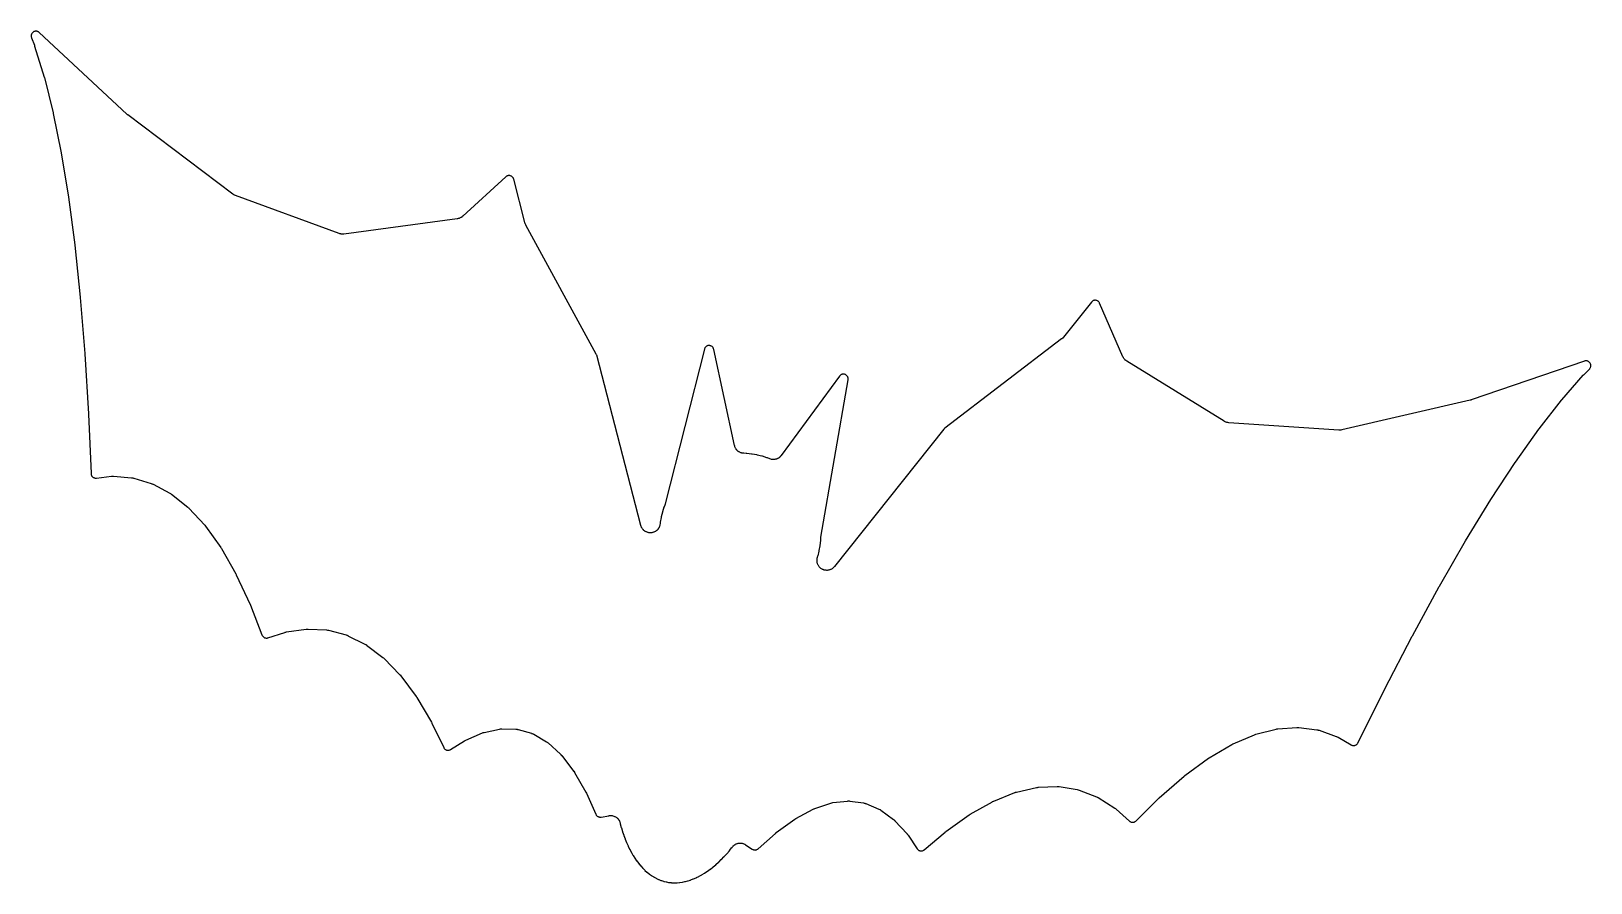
# Model space of a CAD drawing. Header units: millimetres. Extents: x 5 to 295, y 5 to 125.
# Drawn here: x 230.3 to 288.2, y 91.1 to 122.7 of the extents above; entities that cross this region are included whole.
import ezdxf

# ---------------------------------------------------------------- set-up
doc = ezdxf.new("R2010")
doc.units = ezdxf.units.MM

msp = doc.modelspace()

# ---------------------------------------------------------------- linework, layer by layer
at = {"layer": 'Schnitt'}
msp.add_lwpolyline([(230.464, 122.713), (230.446, 122.711), (230.429, 122.708), (230.412, 122.703), (230.395, 122.696), (230.379, 122.687), (230.364, 122.677), (230.351, 122.666), (230.338, 122.653), (230.327, 122.639), (230.317, 122.624), (230.309, 122.608), (230.302, 122.591), (230.297, 122.574), (230.294, 122.556), (230.293, 122.539), (230.293, 122.521), (230.295, 122.503), (230.299, 122.485), (230.305, 122.468), (230.413, 122.19), (230.414, 122.187), (230.421, 122.166), (230.422, 122.163), (230.778, 121.012), (230.779, 121.01), (230.783, 120.993), (230.784, 120.99), (231.11, 119.682), (231.111, 119.68), (231.114, 119.666), (231.114, 119.664), (231.41, 118.2), (231.41, 118.199), (231.412, 118.187), (231.412, 118.185), (231.676, 116.566), (231.677, 116.565), (231.678, 116.555), (231.678, 116.554), (231.911, 114.78), (231.911, 114.778), (231.912, 114.77), (231.912, 114.769), (232.112, 112.841), (232.112, 112.84), (232.113, 112.832), (232.113, 112.831), (232.281, 110.75), (232.282, 110.742), (232.418, 108.506), (232.418, 108.499), (232.514, 106.299), (232.516, 106.282), (232.519, 106.265), (232.524, 106.248), (232.53, 106.232), (232.538, 106.216), (232.548, 106.202), (232.558, 106.188), (232.571, 106.176), (232.584, 106.164), (232.598, 106.154), (232.613, 106.146), (232.629, 106.139), (232.646, 106.133), (232.663, 106.129), (232.68, 106.127), (232.697, 106.127), (232.714, 106.128), (233.271, 106.192), (233.275, 106.192), (233.304, 106.194), (233.313, 106.194), (233.342, 106.193), (233.346, 106.193), (234.022, 106.138), (234.027, 106.137), (234.057, 106.133), (234.066, 106.131), (234.096, 106.124), (234.1, 106.123), (234.746, 105.931), (234.751, 105.929), (234.778, 105.919), (234.787, 105.916), (234.813, 105.904), (234.817, 105.902), (235.441, 105.569), (235.445, 105.567), (235.468, 105.553), (235.474, 105.549), (235.496, 105.533), (235.499, 105.531), (236.105, 105.051), (236.108, 105.049), (236.125, 105.034), (236.13, 105.029), (236.146, 105.014), (236.148, 105.011), (236.735, 104.379), (236.738, 104.375), (236.763, 104.344), (236.767, 104.339), (237.331, 103.552), (237.334, 103.548), (237.351, 103.521), (237.354, 103.517), (237.894, 102.572), (237.896, 102.569), (237.908, 102.546), (237.909, 102.542), (238.423, 101.44), (238.424, 101.437), (238.433, 101.417), (238.434, 101.415), (238.862, 100.304), (238.869, 100.287), (238.878, 100.271), (238.889, 100.257), (238.901, 100.243), (238.914, 100.231), (238.929, 100.22), (238.944, 100.21), (238.96, 100.202), (238.978, 100.196), (238.995, 100.192), (239.013, 100.189), (239.031, 100.189), (239.05, 100.19), (239.068, 100.193), (239.085, 100.197), (239.715, 100.401), (239.719, 100.402), (239.743, 100.409), (239.75, 100.411), (239.775, 100.415), (239.779, 100.416), (240.501, 100.52), (240.505, 100.521), (240.533, 100.523), (240.542, 100.524), (240.57, 100.524), (240.575, 100.524), (241.256, 100.489), (241.261, 100.489), (241.291, 100.485), (241.3, 100.484), (241.33, 100.478), (241.334, 100.477), (241.984, 100.306), (241.989, 100.304), (242.017, 100.295), (242.026, 100.292), (242.053, 100.28), (242.057, 100.278), (242.684, 99.968), (242.688, 99.966), (242.711, 99.953), (242.718, 99.948), (242.741, 99.933), (242.744, 99.931), (243.353, 99.474), (243.356, 99.472), (243.374, 99.457), (243.379, 99.452), (243.395, 99.436), (243.398, 99.434), (243.987, 98.826), (243.991, 98.821), (244.018, 98.79), (244.022, 98.786), (244.589, 98.022), (244.592, 98.019), (244.611, 97.991), (244.613, 97.987), (245.157, 97.066), (245.159, 97.063), (245.172, 97.039), (245.174, 97.035), (245.61, 96.126), (245.619, 96.11), (245.629, 96.096), (245.64, 96.082), (245.653, 96.07), (245.667, 96.058), (245.682, 96.049), (245.698, 96.04), (245.714, 96.034), (245.731, 96.029), (245.749, 96.026), (245.767, 96.024), (245.784, 96.024), (245.802, 96.026), (245.82, 96.03), (245.837, 96.036), (245.853, 96.043), (245.868, 96.052), (246.381, 96.373), (246.384, 96.375), (246.403, 96.386), (246.409, 96.39), (246.429, 96.399), (246.432, 96.401), (247.047, 96.666), (247.051, 96.668), (247.077, 96.678), (247.086, 96.68), (247.113, 96.688), (247.118, 96.689), (247.68, 96.811), (247.685, 96.812), (247.719, 96.817), (247.73, 96.818), (247.764, 96.819), (247.769, 96.819), (248.286, 96.808), (248.29, 96.808), (248.315, 96.806), (248.323, 96.805), (248.346, 96.802), (248.353, 96.8), (248.378, 96.795), (248.381, 96.794), (248.868, 96.654), (248.871, 96.653), (248.894, 96.645), (248.901, 96.643), (248.922, 96.634), (248.929, 96.631), (248.95, 96.619), (248.953, 96.618), (249.423, 96.343), (249.427, 96.341), (249.453, 96.324), (249.461, 96.318), (249.485, 96.298), (249.489, 96.295), (249.948, 95.874), (249.95, 95.871), (249.968, 95.854), (249.973, 95.848), (249.989, 95.829), (249.992, 95.826), (250.436, 95.25), (250.44, 95.245), (250.463, 95.21), (250.466, 95.205), (250.891, 94.47), (250.893, 94.466), (250.908, 94.437), (250.91, 94.433), (251.26, 93.651), (251.268, 93.634), (251.278, 93.619), (251.29, 93.605), (251.302, 93.592), (251.316, 93.58), (251.332, 93.57), (251.348, 93.561), (251.365, 93.554), (251.382, 93.549), (251.4, 93.546), (251.418, 93.544), (251.437, 93.545), (251.455, 93.547), (251.747, 93.597), (251.752, 93.598), (251.781, 93.602), (251.79, 93.602), (251.817, 93.603), (251.826, 93.603), (251.852, 93.6), (251.861, 93.599), (251.888, 93.595), (251.897, 93.592), (251.923, 93.585), (251.931, 93.582), (251.956, 93.572), (251.964, 93.568), (251.988, 93.556), (251.996, 93.551), (252.019, 93.537), (252.026, 93.531), (252.047, 93.514), (252.054, 93.508), (252.073, 93.489), (252.079, 93.483), (252.096, 93.462), (252.102, 93.455), (252.117, 93.432), (252.121, 93.425), (252.134, 93.401), (252.138, 93.393), (252.148, 93.368), (252.151, 93.359), (252.16, 93.331), (252.161, 93.327), (252.167, 93.302), (252.167, 93.3), (252.168, 93.298), (252.169, 93.295), (252.207, 93.154), (252.208, 93.152), (252.209, 93.149), (252.209, 93.147), (252.251, 93.01), (252.252, 93.008), (252.252, 93.005), (252.253, 93.003), (252.298, 92.87), (252.298, 92.868), (252.299, 92.865), (252.3, 92.863), (252.347, 92.735), (252.348, 92.733), (252.349, 92.73), (252.35, 92.727), (252.4, 92.605), (252.401, 92.602), (252.402, 92.599), (252.403, 92.596), (252.455, 92.479), (252.457, 92.476), (252.458, 92.473), (252.459, 92.47), (252.514, 92.357), (252.515, 92.355), (252.517, 92.352), (252.518, 92.349), (252.575, 92.241), (252.576, 92.238), (252.578, 92.235), (252.58, 92.233), (252.639, 92.13), (252.64, 92.127), (252.642, 92.124), (252.644, 92.121), (252.705, 92.025), (252.707, 92.021), (252.709, 92.018), (252.711, 92.015), (252.774, 91.924), (252.776, 91.921), (252.779, 91.918), (252.781, 91.915), (252.846, 91.829), (252.848, 91.826), (252.851, 91.823), (252.853, 91.819), (252.919, 91.74), (252.922, 91.736), (252.925, 91.733), (252.928, 91.73), (252.996, 91.656), (252.999, 91.652), (253.002, 91.649), (253.005, 91.646), (253.074, 91.578), (253.078, 91.574), (253.081, 91.571), (253.084, 91.568), (253.155, 91.505), (253.159, 91.502), (253.162, 91.499), (253.166, 91.496), (253.238, 91.438), (253.242, 91.435), (253.246, 91.432), (253.25, 91.429), (253.322, 91.378), (253.327, 91.375), (253.331, 91.372), (253.335, 91.369), (253.409, 91.323), (253.414, 91.32), (253.418, 91.318), (253.423, 91.315), (253.498, 91.274), (253.503, 91.272), (253.508, 91.269), (253.513, 91.267), (253.588, 91.232), (253.593, 91.229), (253.598, 91.227), (253.604, 91.225), (253.68, 91.195), (253.685, 91.193), (253.691, 91.191), (253.696, 91.189), (253.774, 91.165), (253.779, 91.163), (253.785, 91.162), (253.79, 91.16), (253.869, 91.141), (253.874, 91.14), (253.88, 91.138), (253.886, 91.137), (253.965, 91.123), (253.971, 91.122), (253.977, 91.121), (253.983, 91.121), (254.063, 91.112), (254.069, 91.111), (254.075, 91.11), (254.081, 91.11), (254.162, 91.106), (254.168, 91.106), (254.174, 91.106), (254.179, 91.106), (254.263, 91.107), (254.268, 91.108), (254.274, 91.108), (254.279, 91.108), (254.364, 91.115), (254.369, 91.115), (254.375, 91.116), (254.38, 91.117), (254.466, 91.129), (254.471, 91.13), (254.476, 91.13), (254.482, 91.131), (254.569, 91.149), (254.574, 91.15), (254.579, 91.151), (254.584, 91.152), (254.672, 91.175), (254.677, 91.177), (254.682, 91.178), (254.686, 91.18), (254.776, 91.208), (254.781, 91.21), (254.785, 91.211), (254.789, 91.213), (254.88, 91.247), (254.885, 91.249), (254.889, 91.251), (254.893, 91.252), (254.985, 91.293), (254.989, 91.294), (254.993, 91.296), (254.997, 91.298), (255.09, 91.344), (255.093, 91.346), (255.097, 91.348), (255.101, 91.35), (255.194, 91.402), (255.198, 91.404), (255.201, 91.406), (255.205, 91.408), (255.299, 91.465), (255.302, 91.467), (255.305, 91.469), (255.308, 91.471), (255.403, 91.535), (255.406, 91.537), (255.409, 91.539), (255.412, 91.541), (255.508, 91.61), (255.51, 91.612), (255.513, 91.614), (255.516, 91.616), (255.611, 91.691), (255.614, 91.693), (255.616, 91.695), (255.619, 91.698), (255.714, 91.778), (255.717, 91.78), (255.719, 91.782), (255.721, 91.784), (255.817, 91.871), (255.819, 91.873), (255.821, 91.875), (255.823, 91.877), (255.918, 91.969), (255.92, 91.971), (255.922, 91.973), (255.924, 91.975), (256.019, 92.072), (256.021, 92.074), (256.023, 92.076), (256.025, 92.078), (256.119, 92.181), (256.121, 92.183), (256.122, 92.185), (256.124, 92.187), (256.218, 92.295), (256.219, 92.297), (256.221, 92.299), (256.223, 92.301), (256.315, 92.414), (256.317, 92.416), (256.318, 92.418), (256.32, 92.419), (256.335, 92.44), (256.338, 92.443), (256.357, 92.465), (256.364, 92.472), (256.383, 92.49), (256.39, 92.496), (256.411, 92.513), (256.419, 92.518), (256.441, 92.532), (256.449, 92.537), (256.473, 92.549), (256.482, 92.552), (256.507, 92.562), (256.516, 92.565), (256.542, 92.572), (256.55, 92.573), (256.577, 92.578), (256.586, 92.579), (256.613, 92.58), (256.622, 92.58), (256.649, 92.579), (256.658, 92.579), (256.685, 92.575), (256.693, 92.573), (256.72, 92.567), (256.728, 92.564), (256.754, 92.555), (256.762, 92.552), (256.786, 92.54), (256.794, 92.536), (256.819, 92.521), (256.823, 92.518), (257.07, 92.353), (257.085, 92.344), (257.102, 92.336), (257.119, 92.33), (257.137, 92.326), (257.155, 92.324), (257.173, 92.323), (257.192, 92.324), (257.21, 92.328), (257.227, 92.332), (257.244, 92.339), (257.261, 92.348), (257.276, 92.358), (257.29, 92.369), (257.928, 92.941), (257.932, 92.944), (257.957, 92.964), (257.961, 92.967), (258.647, 93.466), (258.652, 93.469), (258.688, 93.491), (258.693, 93.495), (259.333, 93.84), (259.337, 93.842), (259.359, 93.853), (259.366, 93.856), (259.39, 93.865), (259.393, 93.866), (259.984, 94.064), (259.988, 94.066), (260.018, 94.074), (260.028, 94.076), (260.059, 94.081), (260.063, 94.082), (260.604, 94.141), (260.608, 94.141), (260.632, 94.143), (260.639, 94.143), (260.662, 94.143), (260.669, 94.143), (260.693, 94.14), (260.697, 94.14), (261.198, 94.069), (261.202, 94.069), (261.227, 94.064), (261.234, 94.062), (261.256, 94.056), (261.264, 94.054), (261.287, 94.045), (261.291, 94.044), (261.768, 93.844), (261.773, 93.842), (261.803, 93.826), (261.813, 93.821), (261.841, 93.803), (261.846, 93.8), (262.31, 93.46), (262.314, 93.457), (262.336, 93.439), (262.342, 93.433), (262.362, 93.413), (262.365, 93.41), (262.819, 92.918), (262.821, 92.915), (262.835, 92.898), (262.84, 92.893), (262.853, 92.875), (262.855, 92.872), (263.192, 92.369), (263.203, 92.355), (263.215, 92.342), (263.228, 92.33), (263.242, 92.319), (263.258, 92.31), (263.274, 92.303), (263.291, 92.297), (263.308, 92.293), (263.326, 92.29), (263.343, 92.29), (263.361, 92.291), (263.379, 92.294), (263.396, 92.298), (263.413, 92.304), (263.429, 92.312), (263.444, 92.322), (263.458, 92.333), (264.227, 92.986), (264.23, 92.988), (264.251, 93.005), (264.254, 93.007), (265.126, 93.627), (265.13, 93.629), (265.158, 93.647), (265.162, 93.65), (265.991, 94.116), (265.996, 94.118), (266.033, 94.136), (266.039, 94.139), (266.825, 94.455), (266.828, 94.456), (266.85, 94.464), (266.856, 94.466), (266.878, 94.472), (266.882, 94.472), (267.624, 94.642), (267.628, 94.643), (267.655, 94.648), (267.663, 94.649), (267.69, 94.651), (267.694, 94.652), (268.393, 94.68), (268.398, 94.681), (268.427, 94.68), (268.436, 94.68), (268.466, 94.676), (268.47, 94.676), (269.134, 94.568), (269.139, 94.567), (269.168, 94.56), (269.177, 94.558), (269.206, 94.549), (269.21, 94.547), (269.847, 94.301), (269.851, 94.3), (269.877, 94.288), (269.885, 94.284), (269.91, 94.27), (269.913, 94.268), (270.53, 93.88), (270.534, 93.877), (270.554, 93.863), (270.56, 93.859), (270.579, 93.843), (270.582, 93.84), (271.075, 93.398), (271.089, 93.386), (271.104, 93.376), (271.121, 93.368), (271.137, 93.361), (271.155, 93.356), (271.173, 93.353), (271.191, 93.352), (271.209, 93.352), (271.227, 93.354), (271.245, 93.358), (271.262, 93.364), (271.279, 93.372), (271.294, 93.381), (271.309, 93.392), (271.322, 93.404), (272.165, 94.245), (272.167, 94.247), (272.183, 94.262), (272.185, 94.264), (273.103, 95.062), (273.106, 95.064), (273.126, 95.081), (273.129, 95.083), (274.007, 95.726), (274.011, 95.729), (274.038, 95.747), (274.042, 95.749), (274.878, 96.239), (274.883, 96.241), (274.918, 96.259), (274.923, 96.262), (275.716, 96.601), (275.719, 96.602), (275.74, 96.61), (275.747, 96.612), (275.768, 96.619), (275.771, 96.619), (276.521, 96.812), (276.525, 96.812), (276.55, 96.818), (276.558, 96.819), (276.584, 96.822), (276.588, 96.823), (277.294, 96.873), (277.299, 96.873), (277.328, 96.874), (277.337, 96.873), (277.366, 96.871), (277.371, 96.871), (278.039, 96.783), (278.044, 96.783), (278.074, 96.777), (278.083, 96.775), (278.112, 96.767), (278.116, 96.765), (278.757, 96.541), (278.761, 96.539), (278.787, 96.529), (278.795, 96.525), (278.821, 96.511), (278.825, 96.509), (279.307, 96.224), (279.322, 96.216), (279.339, 96.21), (279.355, 96.205), (279.372, 96.201), (279.39, 96.2), (279.407, 96.199), (279.424, 96.201), (279.441, 96.204), (279.458, 96.209), (279.474, 96.216), (279.489, 96.224), (279.504, 96.233), (279.518, 96.244), (279.53, 96.256), (279.541, 96.27), (279.551, 96.284), (279.56, 96.299), (280.541, 98.269), (280.544, 98.275), (281.578, 100.263), (281.582, 100.269), (282.583, 102.104), (282.583, 102.105), (282.587, 102.111), (282.588, 102.112), (283.555, 103.792), (283.555, 103.793), (283.56, 103.8), (283.56, 103.801), (284.494, 105.327), (284.495, 105.328), (284.5, 105.337), (284.501, 105.338), (285.401, 106.71), (285.402, 106.711), (285.408, 106.721), (285.409, 106.722), (286.275, 107.94), (286.276, 107.941), (286.284, 107.953), (286.286, 107.954), (287.116, 109.017), (287.117, 109.019), (287.128, 109.032), (287.13, 109.034), (287.924, 109.941), (287.926, 109.943), (287.941, 109.959), (287.943, 109.961), (288.155, 110.172), (288.167, 110.185), (288.177, 110.2), (288.187, 110.215), (288.194, 110.231), (288.2, 110.248), (288.205, 110.265), (288.207, 110.283), (288.208, 110.301), (288.207, 110.319), (288.204, 110.337), (288.199, 110.354), (288.193, 110.371), (288.185, 110.387), (288.176, 110.402), (288.165, 110.416), (288.152, 110.429), (288.139, 110.441), (288.124, 110.452), (288.109, 110.46), (288.092, 110.468), (288.075, 110.473), (288.058, 110.477), (288.04, 110.479), (288.022, 110.479), (288.004, 110.478), (287.987, 110.475), (287.969, 110.47), (283.767, 109.026), (283.763, 109.025), (283.732, 109.016), (283.727, 109.014), (278.963, 107.913), (278.959, 107.912), (278.931, 107.907), (278.922, 107.906), (278.896, 107.904), (278.887, 107.904), (278.858, 107.904), (278.854, 107.904), (274.767, 108.181), (274.763, 108.181), (274.735, 108.184), (274.726, 108.186), (274.701, 108.191), (274.692, 108.194), (274.667, 108.202), (274.659, 108.205), (274.635, 108.215), (274.627, 108.219), (274.602, 108.233), (274.599, 108.235), (270.978, 110.467), (270.974, 110.469), (270.95, 110.486), (270.943, 110.492), (270.922, 110.509), (270.915, 110.516), (270.896, 110.535), (270.89, 110.542), (270.873, 110.564), (270.868, 110.571), (270.854, 110.594), (270.849, 110.602), (270.836, 110.629), (270.834, 110.633), (269.969, 112.619), (269.961, 112.635), (269.952, 112.65), (269.941, 112.664), (269.929, 112.677), (269.915, 112.688), (269.901, 112.699), (269.886, 112.708), (269.87, 112.715), (269.853, 112.72), (269.836, 112.724), (269.818, 112.727), (269.801, 112.727), (269.783, 112.726), (269.766, 112.723), (269.749, 112.719), (269.732, 112.713), (269.717, 112.705), (269.702, 112.696), (269.688, 112.685), (269.675, 112.673), (269.663, 112.66), (268.624, 111.357), (268.621, 111.352), (268.597, 111.326), (268.589, 111.318), (268.562, 111.295), (268.557, 111.291), (264.218, 107.974), (264.201, 107.959), (264.186, 107.943), (260.118, 102.84), (260.115, 102.837), (260.096, 102.815), (260.09, 102.809), (260.071, 102.791), (260.064, 102.785), (260.043, 102.769), (260.036, 102.764), (260.014, 102.75), (260.006, 102.746), (259.982, 102.734), (259.974, 102.731), (259.95, 102.722), (259.941, 102.719), (259.916, 102.712), (259.907, 102.71), (259.881, 102.706), (259.872, 102.705), (259.846, 102.703), (259.837, 102.703), (259.811, 102.704), (259.802, 102.705), (259.776, 102.708), (259.767, 102.71), (259.742, 102.715), (259.733, 102.718), (259.708, 102.726), (259.7, 102.729), (259.676, 102.74), (259.668, 102.744), (259.645, 102.757), (259.638, 102.762), (259.616, 102.777), (259.609, 102.783), (259.589, 102.8), (259.583, 102.806), (259.565, 102.825), (259.559, 102.832), (259.543, 102.853), (259.538, 102.86), (259.524, 102.882), (259.52, 102.89), (259.508, 102.914), (259.504, 102.922), (259.495, 102.946), (259.492, 102.955), (259.485, 102.98), (259.483, 102.989), (259.479, 103.015), (259.478, 103.023), (259.476, 103.05), (259.475, 103.058), (259.476, 103.085), (259.477, 103.094), (259.48, 103.122), (259.481, 103.126), (259.484, 103.145), (259.485, 103.151), (259.496, 103.193), (259.497, 103.199), (259.506, 103.228), (259.508, 103.233), (259.51, 103.239), (259.511, 103.245), (259.554, 103.418), (259.555, 103.424), (259.557, 103.43), (259.558, 103.435), (259.589, 103.611), (259.59, 103.617), (259.591, 103.623), (259.592, 103.629), (259.611, 103.806), (259.612, 103.812), (259.613, 103.818), (259.613, 103.824), (259.616, 103.889), (259.616, 103.895), (259.621, 103.934), (259.621, 103.94), (260.629, 109.776), (260.631, 109.794), (260.632, 109.812), (260.63, 109.83), (260.627, 109.847), (260.622, 109.864), (260.616, 109.881), (260.608, 109.897), (260.598, 109.912), (260.587, 109.926), (260.574, 109.939), (260.561, 109.95), (260.546, 109.96), (260.53, 109.969), (260.514, 109.976), (260.497, 109.981), (260.479, 109.985), (260.462, 109.987), (260.444, 109.987), (260.426, 109.985), (260.408, 109.982), (260.391, 109.976), (260.375, 109.97), (260.359, 109.961), (260.344, 109.951), (260.33, 109.94), (260.318, 109.927), (260.307, 109.913), (258.146, 106.964), (258.143, 106.96), (258.124, 106.937), (258.118, 106.93), (258.099, 106.911), (258.092, 106.905), (258.071, 106.888), (258.064, 106.882), (258.041, 106.867), (258.033, 106.863), (258.009, 106.85), (258.001, 106.846), (257.976, 106.836), (257.967, 106.833), (257.941, 106.825), (257.932, 106.823), (257.906, 106.818), (257.897, 106.817), (257.869, 106.815), (257.86, 106.815), (257.833, 106.815), (257.824, 106.816), (257.797, 106.819), (257.788, 106.821), (257.762, 106.827), (257.753, 106.829), (257.725, 106.839), (257.721, 106.84), (257.631, 106.875), (257.626, 106.877), (257.62, 106.879), (257.615, 106.881), (257.444, 106.935), (257.439, 106.937), (257.433, 106.938), (257.427, 106.94), (257.254, 106.983), (257.248, 106.984), (257.243, 106.985), (257.237, 106.986), (257.061, 107.018), (257.055, 107.019), (257.049, 107.02), (257.043, 107.02), (256.866, 107.04), (256.86, 107.041), (256.854, 107.041), (256.848, 107.041), (256.753, 107.046), (256.748, 107.046), (256.719, 107.049), (256.71, 107.05), (256.683, 107.056), (256.674, 107.058), (256.648, 107.066), (256.64, 107.069), (256.615, 107.08), (256.606, 107.084), (256.583, 107.097), (256.575, 107.101), (256.552, 107.117), (256.545, 107.122), (256.524, 107.14), (256.518, 107.146), (256.499, 107.166), (256.493, 107.172), (256.476, 107.194), (256.471, 107.201), (256.456, 107.224), (256.452, 107.232), (256.439, 107.256), (256.436, 107.265), (256.426, 107.29), (256.423, 107.299), (256.416, 107.327), (256.414, 107.332), (255.64, 110.905), (255.635, 110.922), (255.629, 110.939), (255.621, 110.955), (255.612, 110.97), (255.601, 110.984), (255.588, 110.997), (255.575, 111.009), (255.56, 111.019), (255.545, 111.028), (255.528, 111.035), (255.511, 111.041), (255.494, 111.045), (255.476, 111.047), (255.458, 111.047), (255.44, 111.046), (255.423, 111.042), (255.406, 111.037), (255.389, 111.031), (255.373, 111.023), (255.358, 111.013), (255.344, 111.002), (255.332, 110.989), (255.32, 110.975), (255.31, 110.961), (255.302, 110.945), (255.295, 110.928), (255.29, 110.911), (253.836, 105.169), (253.835, 105.164), (253.823, 105.126), (253.821, 105.121), (253.797, 105.06), (253.795, 105.054), (253.793, 105.049), (253.791, 105.043), (253.737, 104.873), (253.735, 104.867), (253.734, 104.862), (253.732, 104.856), (253.689, 104.683), (253.688, 104.677), (253.687, 104.671), (253.686, 104.665), (253.654, 104.489), (253.653, 104.484), (253.653, 104.478), (253.652, 104.472), (253.648, 104.442), (253.648, 104.436), (253.64, 104.394), (253.639, 104.388), (253.634, 104.369), (253.633, 104.365), (253.624, 104.338), (253.621, 104.329), (253.611, 104.305), (253.607, 104.297), (253.595, 104.274), (253.59, 104.266), (253.576, 104.244), (253.571, 104.237), (253.554, 104.217), (253.548, 104.21), (253.529, 104.192), (253.523, 104.186), (253.502, 104.169), (253.495, 104.164), (253.473, 104.149), (253.466, 104.145), (253.443, 104.132), (253.435, 104.128), (253.41, 104.118), (253.402, 104.115), (253.377, 104.108), (253.368, 104.105), (253.342, 104.1), (253.334, 104.099), (253.307, 104.096), (253.299, 104.096), (253.272, 104.096), (253.264, 104.096), (253.237, 104.099), (253.229, 104.1), (253.203, 104.105), (253.194, 104.107), (253.169, 104.115), (253.161, 104.117), (253.136, 104.127), (253.128, 104.131), (253.105, 104.143), (253.097, 104.148), (253.075, 104.162), (253.068, 104.168), (253.048, 104.184), (253.041, 104.19), (253.022, 104.209), (253.016, 104.215), (253, 104.235), (252.994, 104.242), (252.979, 104.264), (252.975, 104.272), (252.962, 104.295), (252.958, 104.303), (252.948, 104.327), (252.945, 104.335), (252.937, 104.363), (252.935, 104.367), (251.294, 110.683), (251.287, 110.704), (251.278, 110.724), (248.663, 115.52), (248.661, 115.525), (248.645, 115.557), (248.641, 115.567), (248.63, 115.602), (248.629, 115.607), (248.21, 117.22), (248.204, 117.236), (248.198, 117.253), (248.189, 117.268), (248.179, 117.283), (248.168, 117.296), (248.155, 117.309), (248.142, 117.32), (248.127, 117.329), (248.111, 117.338), (248.095, 117.344), (248.078, 117.349), (248.061, 117.353), (248.043, 117.354), (248.026, 117.354), (248.008, 117.352), (247.991, 117.349), (247.974, 117.344), (247.958, 117.337), (247.942, 117.328), (247.927, 117.318), (247.914, 117.307), (246.316, 115.844), (246.312, 115.842), (246.289, 115.823), (246.282, 115.817), (246.259, 115.802), (246.251, 115.797), (246.227, 115.785), (246.219, 115.781), (246.194, 115.77), (246.185, 115.767), (246.159, 115.76), (246.15, 115.758), (246.121, 115.752), (246.117, 115.751), (241.901, 115.185), (241.897, 115.184), (241.868, 115.182), (241.86, 115.182), (241.833, 115.182), (241.825, 115.183), (241.799, 115.185), (241.79, 115.187), (241.765, 115.192), (241.756, 115.194), (241.729, 115.203), (241.725, 115.204), (237.879, 116.614), (237.875, 116.615), (237.849, 116.627), (237.841, 116.63), (237.818, 116.643), (237.81, 116.648), (237.786, 116.664), (237.783, 116.666), (233.879, 119.61), (233.875, 119.613), (233.85, 119.634), (233.847, 119.637), (230.595, 122.665), (230.582, 122.677), (230.567, 122.687), (230.551, 122.695), (230.535, 122.702), (230.517, 122.708), (230.5, 122.711), (230.482, 122.713)], close=True, dxfattribs=at)

doc.saveas('drawing.dxf')
